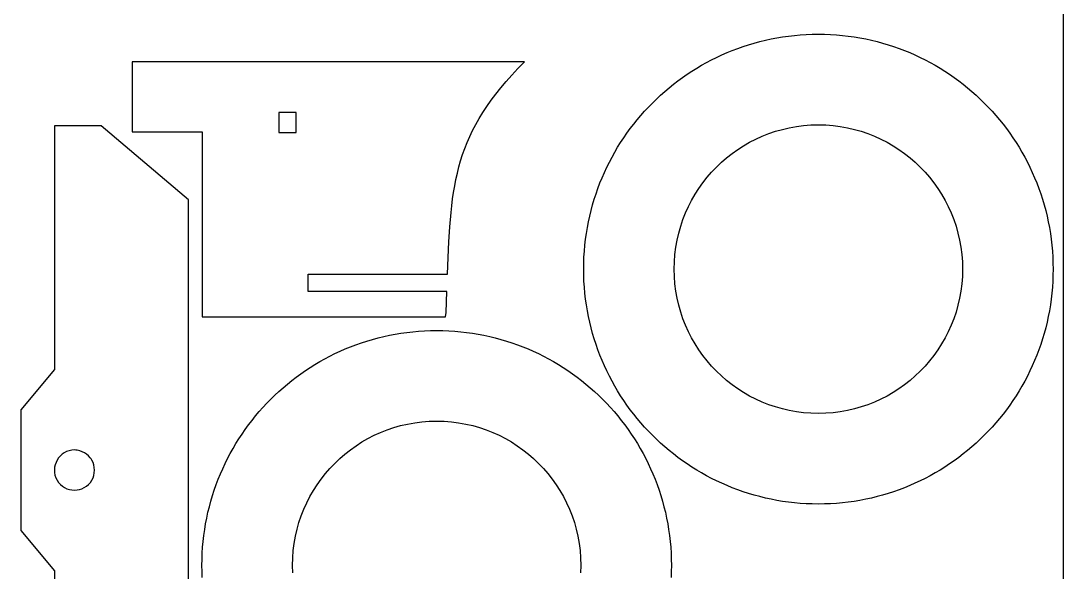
# Model space of a CAD drawing. Extents: x 378 to 958, y 20 to 900.
# Drawn here: x 802.6 to 958, y 377 to 459.2 of the extents above; entities that cross this region are included whole.
import ezdxf

# ---------------------------------------------------------------- set-up
doc = ezdxf.new("R2010")
doc.units = 0
doc.layers.get('0').update_dxf_attribs({"linetype": 'CONTINUOUS'})

msp = doc.modelspace()

# ---------------------------------------------------------------- linework, layer by layer
at = {"color": 0}
msp.add_line((958.0131, 900.108069), (958.0131, 20.108069), dxfattribs=at)
at = {"color": 4}
for p, q in [((917.92924, 456.994938), (918.814892, 457.07358)), ((918.814892, 457.07358), (919.706732, 457.130093)), ((919.706732, 457.130093), (920.604485, 457.164202)), ((920.604485, 457.164202), (921.507875, 457.175633)), ((921.507875, 457.175633), (922.411265, 457.164202)), ((922.411265, 457.164202), (923.309017, 457.130093)), ((923.309017, 457.130093), (924.200857, 457.07358)), ((924.200857, 457.07358), (925.086509, 456.994938)), ((910.282149, 455.336714), (911.099747, 455.602147)), ((911.099747, 455.602147), (911.926006, 455.847925)), ((911.926006, 455.847925), (912.760651, 456.073773)), ((912.760651, 456.073773), (913.603408, 456.279416)), ((913.603408, 456.279416), (914.454001, 456.464579)), ((914.454001, 456.464579), (915.312155, 456.628988)), ((915.312155, 456.628988), (916.177596, 456.772367)), ((916.177596, 456.772367), (917.05005, 456.894442)), ((917.05005, 456.894442), (917.92924, 456.994938)), ((925.086509, 456.994938), (925.9657, 456.894442)), ((925.9657, 456.894442), (926.838153, 456.772367)), ((926.838153, 456.772367), (927.703594, 456.628988)), ((927.703594, 456.628988), (928.561749, 456.464579)), ((928.561749, 456.464579), (929.412342, 456.279416)), ((929.412342, 456.279416), (930.255098, 456.073773)), ((930.255098, 456.073773), (931.089743, 455.847925)), ((931.089743, 455.847925), (931.916002, 455.602147)), ((931.916002, 455.602147), (932.7336, 455.336714)), ((906.333695, 453.724342), (907.103865, 454.083928)), ((907.103865, 454.083928), (907.88407, 454.425233)), ((907.88407, 454.425233), (908.674036, 454.747982)), ((908.674036, 454.747982), (909.473487, 455.051901)), ((909.473487, 455.051901), (910.282149, 455.336714)), ((932.7336, 455.336714), (933.542262, 455.051901)), ((933.542262, 455.051901), (934.341714, 454.747982)), ((934.341714, 454.747982), (935.131679, 454.425233)), ((935.131679, 454.425233), (935.911885, 454.083928)), ((935.911885, 454.083928), (936.682055, 453.724342)), ((877.661984, 453.050113), (819.156684, 453.050113)), ((819.156684, 453.050113), (819.156684, 442.650913)), ((876.696864, 452.057978), (877.661984, 453.050113)), ((903.358864, 452.108686), (904.086145, 452.538647)), ((904.086145, 452.538647), (904.82456, 452.951426)), ((904.82456, 452.951426), (905.573835, 453.34675)), ((905.573835, 453.34675), (906.333695, 453.724342)), ((936.682055, 453.724342), (937.441915, 453.34675)), ((937.441915, 453.34675), (938.191189, 452.951426)), ((938.191189, 452.951426), (938.929604, 452.538647)), ((938.929604, 452.538647), (939.656885, 452.108686)), ((874.940449, 450.124776), (875.790334, 451.083442)), ((875.790334, 451.083442), (876.696864, 452.057978)), ((901.24658, 450.718462), (901.938807, 451.198318)), ((901.938807, 451.198318), (902.642994, 451.661818)), ((902.642994, 451.661818), (903.358864, 452.108686)), ((939.656885, 452.108686), (940.372756, 451.661818)), ((940.372756, 451.661818), (941.076942, 451.198318)), ((941.076942, 451.198318), (941.769169, 450.718462)), ((874.145265, 449.180249), (874.940449, 450.124776)), ((899.244403, 449.183498), (899.899103, 449.710777)), ((899.899103, 449.710777), (900.566587, 450.222523)), ((900.566587, 450.222523), (901.24658, 450.718462)), ((941.769169, 450.718462), (942.449162, 450.222523)), ((942.449162, 450.222523), (943.116646, 449.710777)), ((943.116646, 449.710777), (943.771346, 449.183498)), ((872.711223, 447.326689), (873.402838, 448.24813)), ((873.402838, 448.24813), (874.145265, 449.180249)), ((897.359754, 447.511217), (897.974453, 448.083444)), ((897.974453, 448.083444), (898.602761, 448.640963)), ((898.602761, 448.640963), (899.244403, 449.183498)), ((943.771346, 449.183498), (944.412988, 448.640963)), ((944.412988, 448.640963), (945.041296, 448.083444)), ((945.041296, 448.083444), (945.655996, 447.511217)), ((871.472654, 445.508917), (872.068476, 446.414194)), ((872.068476, 446.414194), (872.711223, 447.326689)), ((895.600053, 445.709039), (896.172279, 446.32374)), ((896.172279, 446.32374), (896.758937, 446.924558)), ((896.758937, 446.924558), (897.359754, 447.511217)), ((945.655996, 447.511217), (946.256812, 446.924558)), ((946.256812, 446.924558), (946.84347, 446.32374)), ((946.84347, 446.32374), (947.415696, 445.709039)), ((870.414003, 443.713088), (870.921811, 444.609125)), ((870.921811, 444.609125), (871.472654, 445.508917)), ((894.500001, 444.439087), (895.042536, 445.08073)), ((895.042536, 445.08073), (895.600053, 445.709039)), ((947.415696, 445.709039), (947.973214, 445.08073)), ((947.973214, 445.08073), (948.515749, 444.439087)), ((814.571132, 443.520201), (807.571632, 443.520201)), ((807.571632, 443.520201), (807.571632, 407.227501)), ((827.570132, 432.521001), (814.571132, 443.520201)), ((869.947287, 442.819076), (870.414003, 443.713088)), ((892.96504, 442.436905), (893.460978, 443.1169)), ((893.460978, 443.1169), (893.972723, 443.784385)), ((893.972723, 443.784385), (894.500001, 444.439087)), ((916.134597, 442.998773), (917.174795, 443.238841)), ((917.174795, 443.238841), (918.233572, 443.427911)), ((918.233572, 443.427911), (919.309579, 443.564634)), ((919.309579, 443.564634), (920.401463, 443.647658)), ((920.401463, 443.647658), (921.507875, 443.675633)), ((921.507875, 443.675633), (922.614286, 443.647658)), ((922.614286, 443.647658), (923.706171, 443.564634)), ((923.706171, 443.564634), (924.782177, 443.427911)), ((924.782177, 443.427911), (925.840954, 443.238841)), ((925.840954, 443.238841), (926.881152, 442.998773)), ((948.515749, 444.439087), (949.043026, 443.784385)), ((949.043026, 443.784385), (949.554771, 443.1169)), ((949.554771, 443.1169), (950.050709, 442.436905)), ((819.156684, 442.650913), (829.598884, 442.650913)), ((829.598884, 442.650913), (829.598884, 415.048113)), ((869.12935, 441.030203), (869.519717, 441.925358)), ((869.519717, 441.925358), (869.947287, 442.819076)), ((892.021685, 441.040488), (892.485184, 441.744676)), ((892.485184, 441.744676), (892.96504, 442.436905)), ((911.259575, 441.080752), (912.186614, 441.555545)), ((912.186614, 441.555545), (913.138987, 441.986094)), ((913.138987, 441.986094), (914.115342, 442.371049)), ((914.115342, 442.371049), (915.114329, 442.709059)), ((915.114329, 442.709059), (916.134597, 442.998773)), ((926.881152, 442.998773), (927.90142, 442.709059)), ((927.90142, 442.709059), (928.900407, 442.371049)), ((928.900407, 442.371049), (929.876762, 441.986094)), ((929.876762, 441.986094), (930.829135, 441.555545)), ((930.829135, 441.555545), (931.756174, 441.080752)), ((950.050709, 442.436905), (950.530565, 441.744676)), ((950.530565, 441.744676), (950.994064, 441.040488)), ((868.452446, 439.228661), (868.774241, 440.131881)), ((868.774241, 440.131881), (869.12935, 441.030203)), ((891.144857, 439.597333), (891.574818, 440.324615)), ((891.574818, 440.324615), (892.021685, 441.040488)), ((908.643962, 439.404419), (909.486898, 440.003839)), ((909.486898, 440.003839), (910.359219, 440.563066)), ((910.359219, 440.563066), (911.259575, 441.080752)), ((931.756174, 441.080752), (932.65653, 440.563066)), ((932.65653, 440.563066), (933.528851, 440.003839)), ((933.528851, 440.003839), (934.371787, 439.404419)), ((950.994064, 441.040488), (951.440931, 440.324615)), ((951.440931, 440.324615), (951.870892, 439.597333)), ((868.162021, 438.318813), (868.452446, 439.228661)), ((890.336755, 438.109638), (890.732078, 438.858915)), ((890.732078, 438.858915), (891.144857, 439.597333)), ((907.05165, 438.09041), (907.831763, 438.76616)), ((907.831763, 438.76616), (908.643962, 439.404419)), ((934.371787, 439.404419), (935.183987, 438.76616)), ((935.183987, 438.76616), (935.964099, 438.09041)), ((951.870892, 439.597333), (952.283671, 438.858915)), ((952.283671, 438.858915), (952.678994, 438.109638)), ((867.667503, 436.47231), (867.901021, 437.400606)), ((867.901021, 437.400606), (868.162021, 438.318813)), ((889.599578, 436.579603), (889.959164, 437.349776)), ((889.959164, 437.349776), (890.336755, 438.109638)), ((905.593088, 436.631843), (906.304975, 437.37852)), ((906.304975, 437.37852), (907.05165, 438.09041)), ((935.964099, 438.09041), (936.710775, 437.37852)), ((936.710775, 437.37852), (937.422662, 436.631843)), ((952.678994, 438.109638), (953.056586, 437.349776)), ((953.056586, 437.349776), (953.416171, 436.579603)), ((867.275133, 434.578526), (867.459522, 435.532193)), ((867.459522, 435.532193), (867.667503, 436.47231)), ((888.935524, 435.009427), (889.258273, 435.799395)), ((889.258273, 435.799395), (889.599578, 436.579603)), ((904.279081, 435.039524), (904.91734, 435.851727)), ((904.91734, 435.851727), (905.593088, 436.631843)), ((937.422662, 436.631843), (938.09841, 435.851727)), ((938.09841, 435.851727), (938.736668, 435.039524)), ((953.416171, 436.579603), (953.757476, 435.799395)), ((953.757476, 435.799395), (954.080225, 435.009427)), ((867.112393, 433.609577), (867.275133, 434.578526)), ((888.346792, 433.401308), (888.631605, 434.209973)), ((888.631605, 434.209973), (888.935524, 435.009427)), ((903.120437, 433.32426), (903.679664, 434.196585)), ((903.679664, 434.196585), (904.279081, 435.039524)), ((938.736668, 435.039524), (939.336086, 434.196585)), ((939.336086, 434.196585), (939.895312, 433.32426)), ((954.080225, 435.009427), (954.384144, 434.209973)), ((954.384144, 434.209973), (954.668957, 433.401308)), ((827.570132, 23.552001), (827.570132, 432.521001)), ((866.84408, 431.618912), (866.969356, 432.623616)), ((866.969356, 432.623616), (867.112393, 433.609577)), ((887.835582, 431.757445), (888.08136, 432.583707)), ((888.08136, 432.583707), (888.346792, 433.401308)), ((902.127961, 431.496856), (902.602753, 432.4239)), ((902.602753, 432.4239), (903.120437, 433.32426)), ((939.895312, 433.32426), (940.412997, 432.4239)), ((940.412997, 432.4239), (940.887789, 431.496856)), ((954.668957, 433.401308), (954.93439, 432.583707)), ((954.93439, 432.583707), (955.180167, 431.757445)), ((866.555368, 428.47504), (866.734619, 430.593735)), ((866.734619, 430.593735), (866.84408, 431.618912)), ((887.404091, 430.080036), (887.609734, 430.922796)), ((887.609734, 430.922796), (887.835582, 431.757445)), ((901.697412, 430.544478), (902.127961, 431.496856)), ((940.887789, 431.496856), (941.318337, 430.544478)), ((955.180167, 431.757445), (955.406015, 430.922796)), ((955.406015, 430.922796), (955.611658, 430.080036)), ((887.05452, 428.371282), (887.218928, 429.22944)), ((887.218928, 429.22944), (887.404091, 430.080036)), ((900.974448, 428.569125), (901.312458, 429.568118)), ((901.312458, 429.568118), (901.697412, 430.544478)), ((941.318337, 430.544478), (941.703292, 429.568118)), ((941.703292, 429.568118), (942.041301, 428.569125)), ((955.611658, 430.080036), (955.796821, 429.22944)), ((955.796821, 429.22944), (955.96123, 428.371282)), ((866.416047, 426.253684), (866.555368, 428.47504)), ((886.789066, 426.63338), (886.911141, 427.505837)), ((886.911141, 427.505837), (887.05452, 428.371282)), ((900.444667, 426.508646), (900.684734, 427.548851)), ((900.684734, 427.548851), (900.974448, 428.569125)), ((942.041301, 428.569125), (942.331015, 427.548851)), ((942.331015, 427.548851), (942.571082, 426.508646)), ((955.96123, 428.371282), (956.104609, 427.505837)), ((956.104609, 427.505837), (956.226684, 426.63338)), ((866.301104, 423.915824), (866.416047, 426.253684)), ((886.68857, 425.754185), (886.789066, 426.63338)), ((900.255596, 425.449861), (900.444667, 426.508646)), ((942.571082, 426.508646), (942.760153, 425.449861)), ((956.226684, 426.63338), (956.327179, 425.754185)), ((886.553415, 423.976684), (886.609928, 424.868529)), ((886.609928, 424.868529), (886.68857, 425.754185)), ((900.03585, 423.281954), (900.118874, 424.373846)), ((900.118874, 424.373846), (900.255596, 425.449861)), ((942.760153, 425.449861), (942.896876, 424.373846)), ((942.896876, 424.373846), (942.9799, 423.281954)), ((956.327179, 425.754185), (956.405821, 424.868529)), ((956.405821, 424.868529), (956.462334, 423.976684)), ((866.194984, 421.447613), (866.301104, 423.915824)), ((886.507875, 422.175533), (886.519306, 423.078928)), ((886.519306, 423.078928), (886.553415, 423.976684)), ((900.007875, 422.175533), (900.03585, 423.281954)), ((942.9799, 423.281954), (943.007875, 422.175533)), ((956.462334, 423.976684), (956.496444, 423.078928)), ((956.496444, 423.078928), (956.507875, 422.175533)), ((845.426084, 418.847813), (845.426084, 421.447613)), ((845.426084, 421.447613), (866.194984, 421.447613)), ((886.519306, 421.272143), (886.507875, 422.175533)), ((886.553415, 420.374391), (886.519306, 421.272143)), ((900.03585, 421.069121), (900.007875, 422.175533)), ((943.007875, 422.175533), (942.9799, 421.069121)), ((956.496444, 421.272143), (956.462334, 420.374391)), ((956.507875, 422.175533), (956.496444, 421.272143)), ((886.609928, 419.482551), (886.553415, 420.374391)), ((900.118874, 419.977237), (900.03585, 421.069121)), ((900.255596, 418.901231), (900.118874, 419.977237)), ((942.896876, 419.977237), (942.760153, 418.901231)), ((942.9799, 421.069121), (942.896876, 419.977237)), ((956.462334, 420.374391), (956.405821, 419.482551)), ((866.097184, 418.847813), (845.426084, 418.847813)), ((866.025384, 415.737713), (866.097184, 418.847813)), ((886.68857, 418.596899), (886.609928, 419.482551)), ((886.789066, 417.71771), (886.68857, 418.596899)), ((900.444667, 417.842453), (900.255596, 418.901231)), ((942.760153, 418.901231), (942.571082, 417.842453)), ((956.327179, 418.596899), (956.226684, 417.71771)), ((956.405821, 419.482551), (956.327179, 418.596899)), ((886.911141, 416.845257), (886.789066, 417.71771)), ((887.05452, 415.979817), (886.911141, 416.845257)), ((900.684734, 416.802255), (900.444667, 417.842453)), ((900.974448, 415.781987), (900.684734, 416.802255)), ((942.331015, 416.802255), (942.041301, 415.781987)), ((942.571082, 417.842453), (942.331015, 416.802255)), ((956.104609, 416.845257), (955.96123, 415.979817)), ((956.226684, 417.71771), (956.104609, 416.845257)), ((829.598884, 415.048113), (865.901584, 415.051713)), ((865.901584, 415.051713), (866.025384, 415.737713)), ((887.218928, 415.121663), (887.05452, 415.979817)), ((887.404091, 414.271071), (887.218928, 415.121663)), ((901.312458, 414.783001), (900.974448, 415.781987)), ((942.041301, 415.781987), (941.703292, 414.783001)), ((955.796821, 415.121663), (955.611658, 414.271071)), ((955.96123, 415.979817), (955.796821, 415.121663)), ((887.609734, 413.428316), (887.404091, 414.271071)), ((901.697412, 413.806645), (901.312458, 414.783001)), ((902.127961, 412.854273), (901.697412, 413.806645)), ((941.318337, 413.806645), (940.887789, 412.854273)), ((941.703292, 414.783001), (941.318337, 413.806645)), ((955.611658, 414.271071), (955.406015, 413.428316)), ((855.003171, 411.709343), (855.837817, 411.935191)), ((855.837817, 411.935191), (856.680573, 412.140833)), ((856.680573, 412.140833), (857.531166, 412.325997)), ((857.531166, 412.325997), (858.389321, 412.490405)), ((858.389321, 412.490405), (859.254762, 412.633784)), ((859.254762, 412.633784), (860.127215, 412.755859)), ((860.127215, 412.755859), (861.006405, 412.856355)), ((861.006405, 412.856355), (861.892058, 412.934997)), ((861.892058, 412.934997), (862.783898, 412.99151)), ((862.783898, 412.99151), (863.68165, 413.025619)), ((863.68165, 413.025619), (864.58504, 413.03705)), ((864.58504, 413.03705), (865.48843, 413.025619)), ((865.48843, 413.025619), (866.386182, 412.99151)), ((866.386182, 412.99151), (867.278022, 412.934997)), ((867.278022, 412.934997), (868.163675, 412.856355)), ((868.163675, 412.856355), (869.042865, 412.755859)), ((869.042865, 412.755859), (869.915318, 412.633784)), ((869.915318, 412.633784), (870.780759, 412.490405)), ((870.780759, 412.490405), (871.638914, 412.325997)), ((871.638914, 412.325997), (872.489507, 412.140833)), ((872.489507, 412.140833), (873.332263, 411.935191)), ((873.332263, 411.935191), (874.166909, 411.709343)), ((887.835582, 412.593672), (887.609734, 413.428316)), ((888.08136, 411.767415), (887.835582, 412.593672)), ((902.602753, 411.927233), (902.127961, 412.854273)), ((903.120437, 411.026877), (902.602753, 411.927233)), ((940.412997, 411.927233), (939.895312, 411.026877)), ((940.887789, 412.854273), (940.412997, 411.927233)), ((955.180167, 412.593672), (954.93439, 411.767415)), ((955.406015, 413.428316), (955.180167, 412.593672)), ((850.961235, 410.286652), (851.751201, 410.609401)), ((851.751201, 410.609401), (852.550652, 410.913319)), ((852.550652, 410.913319), (853.359314, 411.198133)), ((853.359314, 411.198133), (854.176912, 411.463565)), ((854.176912, 411.463565), (855.003171, 411.709343)), ((874.166909, 411.709343), (874.993168, 411.463565)), ((874.993168, 411.463565), (875.810766, 411.198133)), ((875.810766, 411.198133), (876.619428, 410.913319)), ((876.619428, 410.913319), (877.418879, 410.609401)), ((877.418879, 410.609401), (878.208845, 410.286652)), ((888.346792, 410.949818), (888.08136, 411.767415)), ((888.631605, 410.141158), (888.346792, 410.949818)), ((903.679664, 410.154556), (903.120437, 411.026877)), ((939.895312, 411.026877), (939.336086, 410.154556)), ((954.668957, 410.949818), (954.384144, 410.141158)), ((954.93439, 411.767415), (954.668957, 410.949818)), ((847.16331, 408.400068), (847.901725, 408.812847)), ((847.901725, 408.812847), (848.651, 409.20817)), ((848.651, 409.20817), (849.41086, 409.585761)), ((849.41086, 409.585761), (850.18103, 409.945347)), ((850.18103, 409.945347), (850.961235, 410.286652)), ((878.208845, 410.286652), (878.98905, 409.945347)), ((878.98905, 409.945347), (879.75922, 409.585761)), ((879.75922, 409.585761), (880.51908, 409.20817)), ((880.51908, 409.20817), (881.268355, 408.812847)), ((881.268355, 408.812847), (882.00677, 408.400068)), ((888.935524, 409.341708), (888.631605, 410.141158)), ((889.258273, 408.551744), (888.935524, 409.341708)), ((904.279081, 409.311621), (903.679664, 410.154556)), ((904.91734, 408.499421), (904.279081, 409.311621)), ((938.736668, 409.311621), (938.09841, 408.499421)), ((939.336086, 410.154556), (938.736668, 409.311621)), ((954.080225, 409.341708), (953.757476, 408.551744)), ((954.384144, 410.141158), (954.080225, 409.341708)), ((845.015973, 407.059741), (845.720159, 407.52324)), ((845.720159, 407.52324), (846.43603, 407.970107)), ((846.43603, 407.970107), (847.16331, 408.400068)), ((882.00677, 408.400068), (882.73405, 407.970107)), ((882.73405, 407.970107), (883.449921, 407.52324)), ((883.449921, 407.52324), (884.154107, 407.059741)), ((889.599578, 407.77154), (889.258273, 408.551744)), ((889.959164, 407.001372), (889.599578, 407.77154)), ((905.593088, 407.719308), (904.91734, 408.499421)), ((906.304975, 406.972633), (905.593088, 407.719308)), ((937.422662, 407.719308), (936.710775, 406.972633)), ((938.09841, 408.499421), (937.422662, 407.719308)), ((953.416171, 407.77154), (953.056586, 407.001372)), ((953.757476, 408.551744), (953.416171, 407.77154)), ((807.571632, 407.227501), (802.572032, 401.227901)), ((842.976268, 405.572202), (843.643752, 406.083947)), ((843.643752, 406.083947), (844.323745, 406.579885)), ((844.323745, 406.579885), (845.015973, 407.059741)), ((884.154107, 407.059741), (884.846334, 406.579885)), ((884.846334, 406.579885), (885.526328, 406.083947)), ((885.526328, 406.083947), (886.193812, 405.572202)), ((890.336755, 406.241514), (889.959164, 407.001372)), ((890.732078, 405.492241), (890.336755, 406.241514)), ((907.05165, 406.260746), (906.304975, 406.972633)), ((907.831763, 405.584998), (907.05165, 406.260746)), ((935.964099, 406.260746), (935.183987, 405.584998)), ((936.710775, 406.972633), (935.964099, 406.260746)), ((952.678994, 406.241514), (952.283671, 405.492241)), ((953.056586, 407.001372), (952.678994, 406.241514)), ((841.051619, 403.944872), (841.679927, 404.502389)), ((841.679927, 404.502389), (842.321568, 405.044924)), ((842.321568, 405.044924), (842.976268, 405.572202)), ((886.193812, 405.572202), (886.848512, 405.044924)), ((886.848512, 405.044924), (887.490153, 404.502389)), ((887.490153, 404.502389), (888.118461, 403.944872)), ((891.144857, 404.753828), (890.732078, 405.492241)), ((891.574818, 404.02655), (891.144857, 404.753828)), ((908.643962, 404.94674), (907.831763, 405.584998)), ((909.486898, 404.347322), (908.643962, 404.94674)), ((910.359219, 403.788095), (909.486898, 404.347322)), ((933.528851, 404.347322), (932.65653, 403.788095)), ((934.371787, 404.94674), (933.528851, 404.347322)), ((935.183987, 405.584998), (934.371787, 404.94674)), ((951.870892, 404.753828), (951.440931, 404.02655)), ((952.283671, 405.492241), (951.870892, 404.753828)), ((839.249444, 402.185171), (839.836102, 402.785988)), ((839.836102, 402.785988), (840.436919, 403.372646)), ((840.436919, 403.372646), (841.051619, 403.944872)), ((888.118461, 403.944872), (888.733161, 403.372646)), ((888.733161, 403.372646), (889.333977, 402.785988)), ((889.333977, 402.785988), (889.920636, 402.185171)), ((892.021685, 403.310681), (891.574818, 404.02655)), ((892.485184, 402.606497), (892.021685, 403.310681)), ((892.96504, 401.914272), (892.485184, 402.606497)), ((911.259575, 403.270411), (910.359219, 403.788095)), ((912.186614, 402.795619), (911.259575, 403.270411)), ((913.138987, 402.36507), (912.186614, 402.795619)), ((930.829135, 402.795619), (929.876762, 402.36507)), ((931.756174, 403.270411), (930.829135, 402.795619)), ((932.65653, 403.788095), (931.756174, 403.270411)), ((950.530565, 402.606497), (950.050709, 401.914272)), ((950.994064, 403.310681), (950.530565, 402.606497)), ((951.440931, 404.02655), (950.994064, 403.310681)), ((802.572032, 401.227901), (802.572032, 383.229301)), ((838.119701, 400.942164), (838.677219, 401.570472)), ((838.677219, 401.570472), (839.249444, 402.185171)), ((889.920636, 402.185171), (890.492861, 401.570472)), ((890.492861, 401.570472), (891.050379, 400.942164)), ((893.460978, 401.234282), (892.96504, 401.914272)), ((893.972723, 400.5668), (893.460978, 401.234282)), ((914.115342, 401.980116), (913.138987, 402.36507)), ((915.114329, 401.642107), (914.115342, 401.980116)), ((916.134597, 401.352393), (915.114329, 401.642107)), ((917.174795, 401.112325), (916.134597, 401.352393)), ((918.233572, 400.923255), (917.174795, 401.112325)), ((925.840954, 401.112325), (924.782177, 400.923255)), ((926.881152, 401.352393), (925.840954, 401.112325)), ((927.90142, 401.642107), (926.881152, 401.352393)), ((928.900407, 401.980116), (927.90142, 401.642107)), ((929.876762, 402.36507), (928.900407, 401.980116)), ((949.554771, 401.234282), (949.043026, 400.5668)), ((950.050709, 401.914272), (949.554771, 401.234282)), ((836.538143, 398.978338), (837.049889, 399.645822)), ((837.049889, 399.645822), (837.577166, 400.300522)), ((837.577166, 400.300522), (838.119701, 400.942164)), ((862.386744, 399.425952), (863.478628, 399.508976)), ((863.478628, 399.508976), (864.58504, 399.53695)), ((864.58504, 399.53695), (865.691452, 399.508976)), ((865.691452, 399.508976), (866.783336, 399.425952)), ((891.050379, 400.942164), (891.592914, 400.300522)), ((891.592914, 400.300522), (892.120191, 399.645822)), ((892.120191, 399.645822), (892.631937, 398.978338)), ((894.500001, 399.912102), (893.972723, 400.5668)), ((895.042536, 399.270463), (894.500001, 399.912102)), ((919.309579, 400.786532), (918.233572, 400.923255)), ((920.401463, 400.703508), (919.309579, 400.786532)), ((921.507875, 400.675533), (920.401463, 400.703508)), ((922.614286, 400.703508), (921.507875, 400.675533)), ((923.706171, 400.786532), (922.614286, 400.703508)), ((924.782177, 400.923255), (923.706171, 400.786532)), ((948.515749, 399.912102), (947.973214, 399.270463)), ((949.043026, 400.5668), (948.515749, 399.912102)), ((835.56235, 397.606118), (836.042205, 398.298345)), ((836.042205, 398.298345), (836.538143, 398.978338)), ((856.216152, 397.847428), (857.192508, 398.232379)), ((857.192508, 398.232379), (858.191494, 398.570386)), ((858.191494, 398.570386), (859.211762, 398.860097)), ((859.211762, 398.860097), (860.25196, 399.100162)), ((860.25196, 399.100162), (861.310738, 399.289231)), ((861.310738, 399.289231), (862.386744, 399.425952)), ((866.783336, 399.425952), (867.859342, 399.289231)), ((867.859342, 399.289231), (868.91812, 399.100162)), ((868.91812, 399.100162), (869.958318, 398.860097)), ((869.958318, 398.860097), (870.978585, 398.570386)), ((870.978585, 398.570386), (871.977572, 398.232379)), ((871.977572, 398.232379), (872.953927, 397.847428)), ((892.631937, 398.978338), (893.127875, 398.298345)), ((893.127875, 398.298345), (893.60773, 397.606118)), ((895.600053, 398.642157), (895.042536, 399.270463)), ((896.172279, 398.02746), (895.600053, 398.642157)), ((896.758937, 397.426645), (896.172279, 398.02746)), ((946.84347, 398.02746), (946.256812, 397.426645)), ((947.415696, 398.642157), (946.84347, 398.02746)), ((947.973214, 399.270463), (947.415696, 398.642157)), ((834.651983, 396.18606), (835.098851, 396.901931)), ((835.098851, 396.901931), (835.56235, 397.606118)), ((852.564063, 395.865193), (853.436384, 396.424415)), ((853.436384, 396.424415), (854.33674, 396.942096)), ((854.33674, 396.942096), (855.26378, 397.416884)), ((855.26378, 397.416884), (856.216152, 397.847428)), ((872.953927, 397.847428), (873.9063, 397.416884)), ((873.9063, 397.416884), (874.83334, 396.942096)), ((874.83334, 396.942096), (875.733695, 396.424415)), ((875.733695, 396.424415), (876.606017, 395.865193)), ((893.60773, 397.606118), (894.071229, 396.901931)), ((894.071229, 396.901931), (894.518097, 396.18606)), ((897.359754, 396.839989), (896.758937, 397.426645)), ((897.974453, 396.267766), (897.359754, 396.839989)), ((945.655996, 396.839989), (945.041296, 396.267766)), ((946.256812, 397.426645), (945.655996, 396.839989)), ((833.809243, 394.720365), (834.222023, 395.45878)), ((834.222023, 395.45878), (834.651983, 396.18606)), ((850.908928, 394.627526), (851.721128, 395.26578)), ((851.721128, 395.26578), (852.564063, 395.865193)), ((876.606017, 395.865193), (877.448952, 395.26578)), ((877.448952, 395.26578), (878.261152, 394.627526)), ((894.518097, 396.18606), (894.948057, 395.45878)), ((894.948057, 395.45878), (895.360836, 394.720365)), ((898.602761, 395.710251), (897.974453, 396.267766)), ((899.244403, 395.167718), (898.602761, 395.710251)), ((899.899103, 394.640443), (899.244403, 395.167718)), ((943.771346, 395.167718), (943.116646, 394.640443)), ((944.412988, 395.710251), (943.771346, 395.167718)), ((945.041296, 396.267766), (944.412988, 395.710251)), ((833.036329, 393.21123), (833.413921, 393.97109)), ((833.413921, 393.97109), (833.809243, 394.720365)), ((849.38214, 393.2399), (850.128815, 393.951783)), ((850.128815, 393.951783), (850.908928, 394.627526)), ((878.261152, 394.627526), (879.041265, 393.951783)), ((879.041265, 393.951783), (879.78794, 393.2399)), ((895.360836, 394.720365), (895.756159, 393.97109)), ((895.756159, 393.97109), (896.133751, 393.21123)), ((900.566587, 394.1287), (899.899103, 394.640443)), ((901.24658, 393.632765), (900.566587, 394.1287)), ((901.938807, 393.152911), (901.24658, 393.632765)), ((941.769169, 393.632765), (941.076942, 393.152911)), ((942.449162, 394.1287), (941.769169, 393.632765)), ((943.116646, 394.640443), (942.449162, 394.1287)), ((832.335438, 391.660855), (832.676743, 392.44106)), ((832.676743, 392.44106), (833.036329, 393.21123)), ((847.356247, 390.900926), (847.994505, 391.713122)), ((847.994505, 391.713122), (848.670253, 392.49323)), ((848.670253, 392.49323), (849.38214, 393.2399)), ((879.78794, 393.2399), (880.499827, 392.49323)), ((880.499827, 392.49323), (881.175575, 391.713122)), ((881.175575, 391.713122), (881.813833, 390.900926)), ((896.133751, 393.21123), (896.493337, 392.44106)), ((896.493337, 392.44106), (896.834642, 391.660855)), ((902.642994, 392.689414), (901.938807, 393.152911)), ((903.358864, 392.242549), (902.642994, 392.689414)), ((904.086145, 391.81259), (903.358864, 392.242549)), ((904.82456, 391.399813), (904.086145, 391.81259)), ((938.929604, 391.81259), (938.191189, 391.399813)), ((939.656885, 392.242549), (938.929604, 391.81259)), ((940.372756, 392.689414), (939.656885, 392.242549)), ((941.076942, 393.152911), (940.372756, 392.689414)), ((831.708771, 390.071438), (832.012689, 390.870889)), ((832.012689, 390.870889), (832.335438, 391.660855)), ((846.756829, 390.057995), (847.356247, 390.900926)), ((881.813833, 390.900926), (882.413251, 390.057995)), ((896.834642, 391.660855), (897.157391, 390.870889)), ((897.157391, 390.870889), (897.461309, 390.071438)), ((905.573835, 391.004492), (904.82456, 391.399813)), ((906.333695, 390.626903), (905.573835, 391.004492)), ((907.103865, 390.267319), (906.333695, 390.626903)), ((907.88407, 389.926016), (907.103865, 390.267319)), ((935.911885, 390.267319), (935.131679, 389.926016)), ((936.682055, 390.626903), (935.911885, 390.267319)), ((937.441915, 391.004492), (936.682055, 390.626903)), ((938.191189, 391.399813), (937.441915, 391.004492)), ((831.158525, 388.445178), (831.423958, 389.262776)), ((831.423958, 389.262776), (831.708771, 390.071438)), ((845.679918, 388.285327), (846.197603, 389.185678)), ((846.197603, 389.185678), (846.756829, 390.057995)), ((882.413251, 390.057995), (882.972477, 389.185678)), ((882.972477, 389.185678), (883.490162, 388.285327)), ((897.461309, 390.071438), (897.746122, 389.262776)), ((897.746122, 389.262776), (898.011555, 388.445178)), ((908.674036, 389.603268), (907.88407, 389.926016)), ((909.473487, 389.299352), (908.674036, 389.603268)), ((910.282149, 389.01454), (909.473487, 389.299352)), ((911.099747, 388.749109), (910.282149, 389.01454)), ((911.926006, 388.503332), (911.099747, 388.749109)), ((931.916002, 388.749109), (931.089743, 388.503332)), ((932.7336, 389.01454), (931.916002, 388.749109)), ((933.542262, 389.299352), (932.7336, 389.01454)), ((934.341714, 389.603268), (933.542262, 389.299352)), ((935.131679, 389.926016), (934.341714, 389.603268)), ((830.6869, 386.784274), (830.912747, 387.618919)), ((830.912747, 387.618919), (831.158525, 388.445178)), ((844.774577, 386.405922), (845.205126, 387.358291)), ((845.205126, 387.358291), (845.679918, 388.285327)), ((883.490162, 388.285327), (883.964954, 387.358291)), ((883.964954, 387.358291), (884.395502, 386.405922)), ((898.011555, 388.445178), (898.257333, 387.618919)), ((898.257333, 387.618919), (898.48318, 386.784274)), ((912.760651, 388.277486), (911.926006, 388.503332)), ((913.603408, 388.071844), (912.760651, 388.277486)), ((914.454001, 387.886682), (913.603408, 388.071844)), ((915.312155, 387.722275), (914.454001, 387.886682)), ((916.177596, 387.578896), (915.312155, 387.722275)), ((917.05005, 387.456822), (916.177596, 387.578896)), ((917.92924, 387.356327), (917.05005, 387.456822)), ((918.814892, 387.277686), (917.92924, 387.356327)), ((919.706732, 387.221173), (918.814892, 387.277686)), ((920.604485, 387.187064), (919.706732, 387.221173)), ((921.507875, 387.175633), (920.604485, 387.187064)), ((922.411265, 387.187064), (921.507875, 387.175633)), ((923.309017, 387.221173), (922.411265, 387.187064)), ((924.200857, 387.277686), (923.309017, 387.221173)), ((925.086509, 387.356327), (924.200857, 387.277686)), ((925.9657, 387.456822), (925.086509, 387.356327)), ((926.838153, 387.578896), (925.9657, 387.456822)), ((927.703594, 387.722275), (926.838153, 387.578896)), ((928.561749, 387.886682), (927.703594, 387.722275)), ((929.412342, 388.071844), (928.561749, 387.886682)), ((930.255098, 388.277486), (929.412342, 388.071844)), ((931.089743, 388.503332), (930.255098, 388.277486)), ((830.296094, 385.090924), (830.481257, 385.941517)), ((830.481257, 385.941517), (830.6869, 386.784274)), ((844.389623, 385.42957), (844.774577, 386.405922)), ((884.395502, 386.405922), (884.780457, 385.42957)), ((898.48318, 386.784274), (898.688823, 385.941517)), ((898.688823, 385.941517), (898.873986, 385.090924)), ((829.988306, 383.367328), (830.131685, 384.23277)), ((830.131685, 384.23277), (830.296094, 385.090924)), ((843.7619, 383.410321), (844.051614, 384.430587)), ((844.051614, 384.430587), (844.389623, 385.42957)), ((884.780457, 385.42957), (885.118466, 384.430587)), ((885.118466, 384.430587), (885.40818, 383.410321)), ((898.873986, 385.090924), (899.038395, 384.23277)), ((899.038395, 384.23277), (899.181774, 383.367328)), ((802.572032, 383.229301), (807.571632, 377.229701)), ((829.765735, 381.615685), (829.866231, 382.494875)), ((829.866231, 382.494875), (829.988306, 383.367328)), ((843.521832, 382.370126), (843.7619, 383.410321)), ((885.40818, 383.410321), (885.648248, 382.370126)), ((899.181774, 383.367328), (899.303849, 382.494875)), ((899.303849, 382.494875), (899.404345, 381.615685)), ((829.687093, 380.730032), (829.765735, 381.615685)), ((843.196039, 380.235345), (843.332762, 381.31135)), ((843.332762, 381.31135), (843.521832, 382.370126)), ((885.648248, 382.370126), (885.837318, 381.31135)), ((885.837318, 381.31135), (885.974041, 380.235345)), ((899.404345, 381.615685), (899.482987, 380.730032)), ((829.596471, 378.94044), (829.63058, 379.838193)), ((829.63058, 379.838193), (829.687093, 380.730032)), ((843.113015, 379.143462), (843.196039, 380.235345)), ((885.974041, 380.235345), (886.057065, 379.143462)), ((899.482987, 380.730032), (899.5395, 379.838193)), ((899.5395, 379.838193), (899.573609, 378.94044)), ((829.58504, 378.03705), (829.596471, 378.94044)), ((829.596471, 377.133656), (829.58504, 378.03705)), ((843.08504, 378.03705), (843.113015, 379.143462)), ((843.113015, 376.930639), (843.08504, 378.03705)), ((886.057065, 379.143462), (886.08504, 378.03705)), ((886.08504, 378.03705), (886.057065, 376.930639)), ((899.573609, 378.94044), (899.58504, 378.03705)), ((899.58504, 378.03705), (899.573609, 377.133656)), ((807.571632, 377.229701), (807.571632, 317.234301)), ((829.63058, 376.235899), (829.596471, 377.133656)), ((899.573609, 377.133656), (899.5395, 376.235899))]:
    msp.add_line(p, q, dxfattribs=at)
at = {"color": 7}
for p, q in [((843.623784, 445.512613), (841.023884, 445.512613)), ((841.023884, 445.512613), (841.023884, 442.512813)), ((843.623784, 442.512813), (843.623784, 445.512613)), ((841.023884, 442.512813), (843.623784, 442.512813)), ((809.386515, 394.982441), (809.042366, 394.803142)), ((809.757791, 395.116085), (809.386515, 394.982441)), ((810.153595, 395.199572), (809.757791, 395.116085)), ((810.571332, 395.228401), (810.153595, 395.199572)), ((810.782543, 395.219236), (810.571332, 395.228401)), ((810.983021, 395.193392), (810.782543, 395.219236)), ((811.359694, 395.101551), (810.983021, 395.193392)), ((811.717186, 394.97266), (811.359694, 395.101551)), ((812.071332, 394.826501), (811.717186, 394.97266)), ((812.374969, 394.592881), (812.071332, 394.826501)), ((807.819384, 393.379335), (807.692517, 393.020618)), ((807.988957, 393.719401), (807.819384, 393.379335)), ((808.198637, 394.036316), (807.988957, 393.719401)), ((808.44583, 394.325578), (808.198637, 394.036316)), ((808.727939, 394.582687), (808.44583, 394.325578)), ((809.042366, 394.803142), (808.727939, 394.582687)), ((812.665332, 394.347738), (812.374969, 394.592881)), ((812.933194, 394.067477), (812.665332, 394.347738)), ((813.055805, 393.906803), (812.933194, 394.067477)), ((813.169332, 393.728501), (813.055805, 393.906803)), ((813.335798, 393.383311), (813.169332, 393.728501)), ((813.454716, 393.012592), (813.335798, 393.383311)), ((807.610952, 392.647751), (807.577285, 392.265235)), ((807.577285, 392.265235), (807.594113, 391.877572)), ((807.594113, 391.877572), (807.664032, 391.489261)), ((807.692517, 393.020618), (807.610952, 392.647751)), ((813.52608, 392.624851), (813.454716, 393.012592)), ((813.454772, 391.44461), (813.526115, 391.832351)), ((813.549882, 392.228601), (813.52608, 392.624851)), ((813.526115, 391.832351), (813.549882, 392.228601)), ((807.664032, 391.489261), (807.789639, 391.104803)), ((807.789639, 391.104803), (807.973532, 390.728701)), ((807.973532, 390.728701), (808.207396, 390.381359)), ((808.207396, 390.381359), (808.477614, 390.080334)), ((812.665314, 390.080383), (812.935502, 390.38139)), ((812.935502, 390.38139), (813.169332, 390.728701)), ((813.169332, 390.728701), (813.335847, 391.07389)), ((813.335847, 391.07389), (813.454772, 391.44461)), ((808.477614, 390.080334), (808.778993, 389.825624)), ((808.778993, 389.825624), (809.106338, 389.617229)), ((809.106338, 389.617229), (809.454455, 389.455147)), ((809.454455, 389.455147), (809.818152, 389.339379)), ((809.818152, 389.339379), (810.192233, 389.269922)), ((810.192233, 389.269922), (810.571507, 389.246776)), ((810.571507, 389.246776), (810.950777, 389.26994)), ((810.950777, 389.26994), (811.324852, 389.339414)), ((811.324852, 389.339414), (811.688537, 389.455196)), ((811.688537, 389.455196), (812.036638, 389.617285)), ((812.036638, 389.617285), (812.363962, 389.825681)), ((812.363962, 389.825681), (812.665314, 390.080383))]:
    msp.add_line(p, q, dxfattribs=at)

doc.saveas('drawing.dxf')
